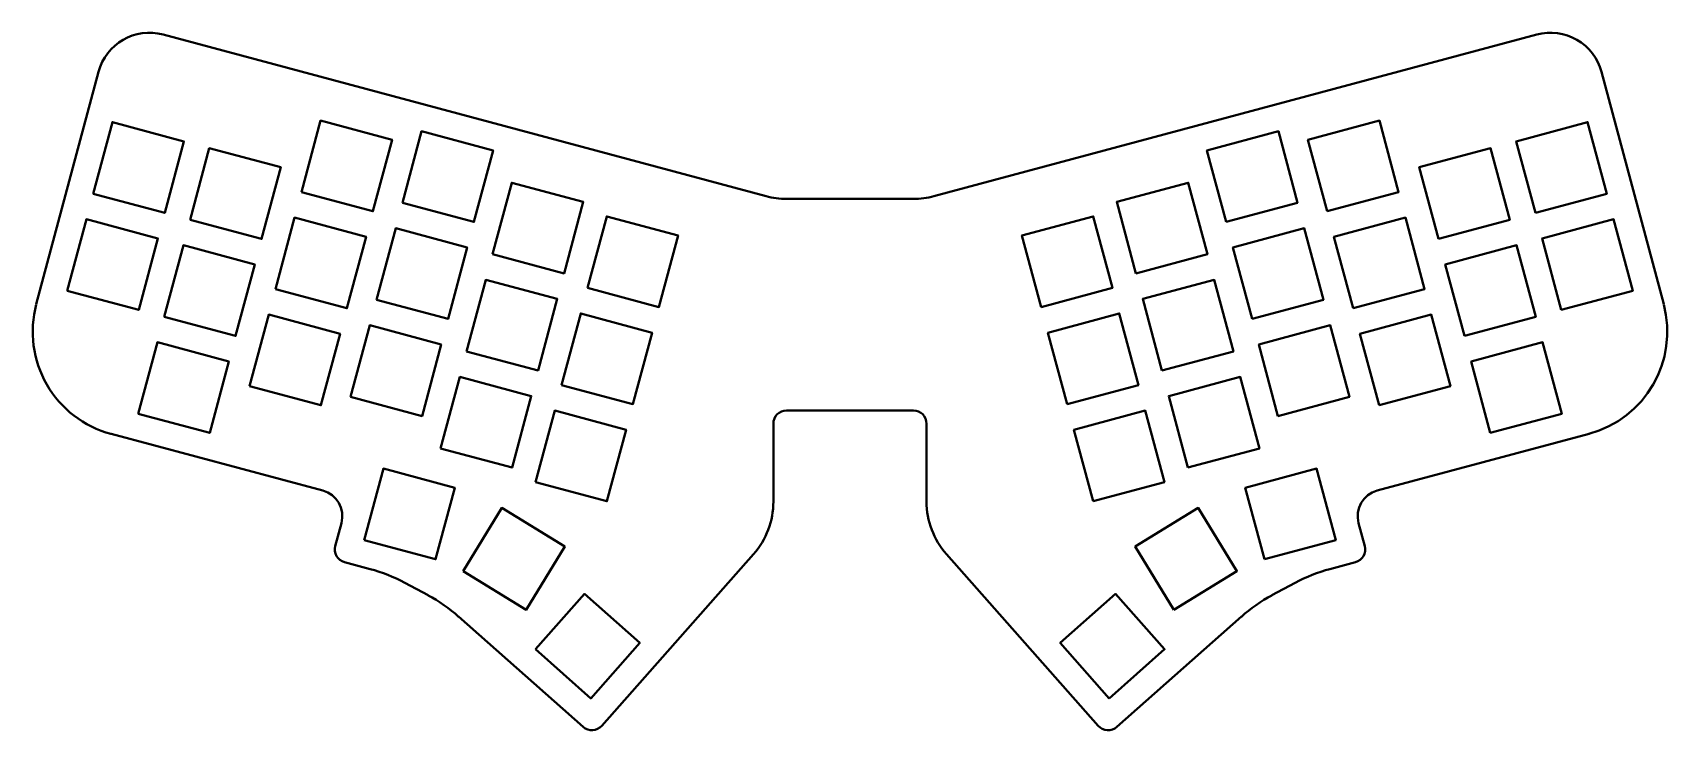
# Model space of a CAD drawing. Extents: x -131 to 179, y -110 to 22.
import ezdxf

# ---------------------------------------------------------------- set-up
doc = ezdxf.new("R2010")
doc.units = 0
doc.layers.add('s001-#def-active-grp', color=7, linetype='CONTINUOUS')
doc.layers.add('s100-@dxf', color=7, linetype='CONTINUOUS')

msp = doc.modelspace()

# ---------------------------------------------------------------- linework, layer by layer
at = {"layer": 's001-#def-active-grp', "color": 7, "linetype": 'CONTINUOUS', "lineweight": 40, "true_color": 0x000000}
for p, q in [((8.24, -8.86), (-105.9, 21.72)), ((154.15, 21.72), (40.01, -8.86)), ((-118.15, 14.65), (-129.92, -29.3)), ((178.17, -29.3), (166.4, 14.65)), ((36.12, -9.37), (12.12, -9.37)), ((12.12, -49.37), (36.12, -49.37)), ((9.62, -66.6), (9.62, -51.87)), ((38.62, -51.87), (38.62, -66.6)), ((-115.78, -53.79), (-75.7, -64.53)), ((123.94, -64.53), (164.03, -53.79)), ((-72.16, -70.66), (-73.32, -75.01)), ((121.57, -75.01), (120.41, -70.66)), ((-22.87, -109.01), (5.86, -76.54)), ((42.39, -76.54), (71.12, -109.01)), ((-71.56, -78.07), (-66.73, -79.36)), ((114.98, -79.36), (119.81, -78.07)), ((-60.17, -81.96), (-55.76, -84.33)), ((104.01, -84.33), (108.42, -81.96)), ((-49.97, -88.36), (-26.4, -109.22)), ((74.65, -109.22), (98.22, -88.36))]:
    msp.add_line(p, q, dxfattribs=at)
for centre, radius, start, end in [((-108.49, 12.06), 10, 75, 165), ((156.74, 12.06), 10, 15, 105), ((12.12, 5.63), 15, -105, -90), ((36.12, 5.63), 15, -90, -75), ((-110.61, -34.48), 20, 165, -105), ((158.85, -34.48), 20, -75, 15), ((12.12, -51.87), 2.5, 90, 180), ((36.12, -51.87), 2.5, 0, 90), ((-76.99, -69.36), 5, -15, 75), ((125.24, -69.36), 5, 105, -165), ((-5.38, -66.6), 15, -41.5, 0), ((53.62, -66.6), 15, 180, -138.5), ((-70.91, -75.65), 2.5, 165, -105), ((119.16, -75.65), 2.5, -75, 15), ((-74.64, -108.9), 30.58, 61.75, 75), ((122.89, -108.9), 30.58, 105, 118.25), ((-70.24, -111.27), 30.58, 48.5, 61.75), ((118.49, -111.27), 30.58, 118.25, 131.5), ((-24.74, -107.35), 2.5, -131.5, -41.5), ((72.99, -107.35), 2.5, -138.5, -48.5)]:
    msp.add_arc(centre, radius, start, end, dxfattribs=at)
at = {"layer": 's100-@dxf', "color": 7, "linetype": 'CONTINUOUS', "lineweight": 40, "true_color": 0x000000}
for points in [[(-119.14, -8.38), (-115.52, 5.15), (-101.99, 1.52), (-105.62, -12), (-119.14, -8.38)], [(-79.72, -8.07), (-76.1, 5.45), (-62.57, 1.83), (-66.2, -11.69), (-79.72, -8.07)], [(-60.59, -10.09), (-56.97, 3.43), (-43.44, -0.19), (-47.07, -13.71), (-60.59, -10.09)], [(95.32, -13.71), (91.69, -0.19), (105.22, 3.43), (108.84, -10.09), (95.32, -13.71)], [(114.44, -11.69), (110.82, 1.83), (124.34, 5.45), (127.97, -8.07), (114.44, -11.69)], [(153.87, -12), (150.24, 1.52), (163.77, 5.15), (167.39, -8.38), (153.87, -12)], [(-100.79, -13.29), (-97.17, 0.23), (-83.64, -3.39), (-87.27, -16.92), (-100.79, -13.29)], [(135.52, -16.92), (131.89, -3.39), (145.41, 0.23), (149.04, -13.29), (135.52, -16.92)], [(-43.53, -19.84), (-39.91, -6.31), (-26.38, -9.94), (-30.01, -23.46), (-43.53, -19.84)], [(78.26, -23.46), (74.63, -9.94), (88.16, -6.31), (91.78, -19.84), (78.26, -23.46)], [(-124.06, -26.73), (-120.44, -13.21), (-106.91, -16.83), (-110.54, -30.35), (-124.06, -26.73)], [(-84.64, -26.42), (-81.01, -12.9), (-67.49, -16.52), (-71.11, -30.05), (-84.64, -26.42)], [(-65.51, -28.44), (-61.88, -14.92), (-48.36, -18.54), (-51.98, -32.07), (-65.51, -28.44)], [(-25.57, -26.2), (-21.94, -12.68), (-8.42, -16.3), (-12.04, -29.83), (-25.57, -26.2)], [(60.29, -29.83), (56.67, -16.3), (70.19, -12.68), (73.82, -26.2), (60.29, -29.83)], [(100.23, -32.07), (96.61, -18.54), (110.13, -14.92), (113.76, -28.44), (100.23, -32.07)], [(119.36, -30.05), (115.74, -16.52), (129.26, -12.9), (132.89, -26.42), (119.36, -30.05)], [(158.79, -30.35), (155.16, -16.83), (168.68, -13.21), (172.31, -26.73), (158.79, -30.35)], [(-105.71, -31.65), (-102.08, -18.12), (-88.56, -21.75), (-92.18, -35.27), (-105.71, -31.65)], [(140.43, -35.27), (136.81, -21.75), (150.33, -18.12), (153.96, -31.65), (140.43, -35.27)], [(-48.45, -38.19), (-44.83, -24.67), (-31.3, -28.29), (-34.93, -41.81), (-48.45, -38.19)], [(83.17, -41.81), (79.55, -28.29), (93.07, -24.67), (96.7, -38.19), (83.17, -41.81)], [(-89.55, -44.77), (-85.93, -31.25), (-72.41, -34.88), (-76.03, -48.4), (-89.55, -44.77)], [(-70.42, -46.79), (-66.8, -33.27), (-53.28, -36.9), (-56.9, -50.42), (-70.42, -46.79)], [(-30.48, -44.56), (-26.86, -31.03), (-13.34, -34.66), (-16.96, -48.18), (-30.48, -44.56)], [(65.21, -48.18), (61.59, -34.66), (75.11, -31.03), (78.73, -44.56), (65.21, -48.18)], [(105.15, -50.42), (101.53, -36.9), (115.05, -33.27), (118.67, -46.79), (105.15, -50.42)], [(124.28, -48.4), (120.66, -34.88), (134.18, -31.25), (137.8, -44.77), (124.28, -48.4)], [(-110.62, -50), (-107, -36.48), (-93.48, -40.1), (-97.1, -53.62), (-110.62, -50)], [(145.35, -53.62), (141.73, -40.1), (155.25, -36.48), (158.87, -50), (145.35, -53.62)], [(-53.37, -56.54), (-49.74, -43.02), (-36.22, -46.64), (-39.84, -60.17), (-53.37, -56.54)], [(88.09, -60.17), (84.47, -46.64), (97.99, -43.02), (101.62, -56.54), (88.09, -60.17)], [(-35.4, -62.91), (-31.78, -49.39), (-18.26, -53.01), (-21.88, -66.53), (-35.4, -62.91)], [(70.13, -66.53), (66.5, -53.01), (80.03, -49.39), (83.65, -62.91), (70.13, -66.53)], [(-67.85, -73.88), (-64.22, -60.36), (-50.7, -63.99), (-54.33, -77.51), (-67.85, -73.88)], [(102.57, -77.51), (98.95, -63.99), (112.47, -60.36), (116.1, -73.88), (102.57, -77.51)], [(-49.12, -79.74), (-41.8, -67.81), (-29.87, -75.12), (-37.18, -87.06), (-49.12, -79.74)], [(85.43, -87.06), (78.12, -75.12), (90.05, -67.81), (97.37, -79.74), (85.43, -87.06)], [(-35.44, -94.54), (-26.16, -84.06), (-15.68, -93.34), (-24.96, -103.82), (-35.44, -94.54)], [(73.2, -103.82), (63.93, -93.34), (74.41, -84.06), (83.69, -94.54), (73.2, -103.82)]]:
    msp.add_lwpolyline(points, dxfattribs=at)

doc.saveas('drawing.dxf')
